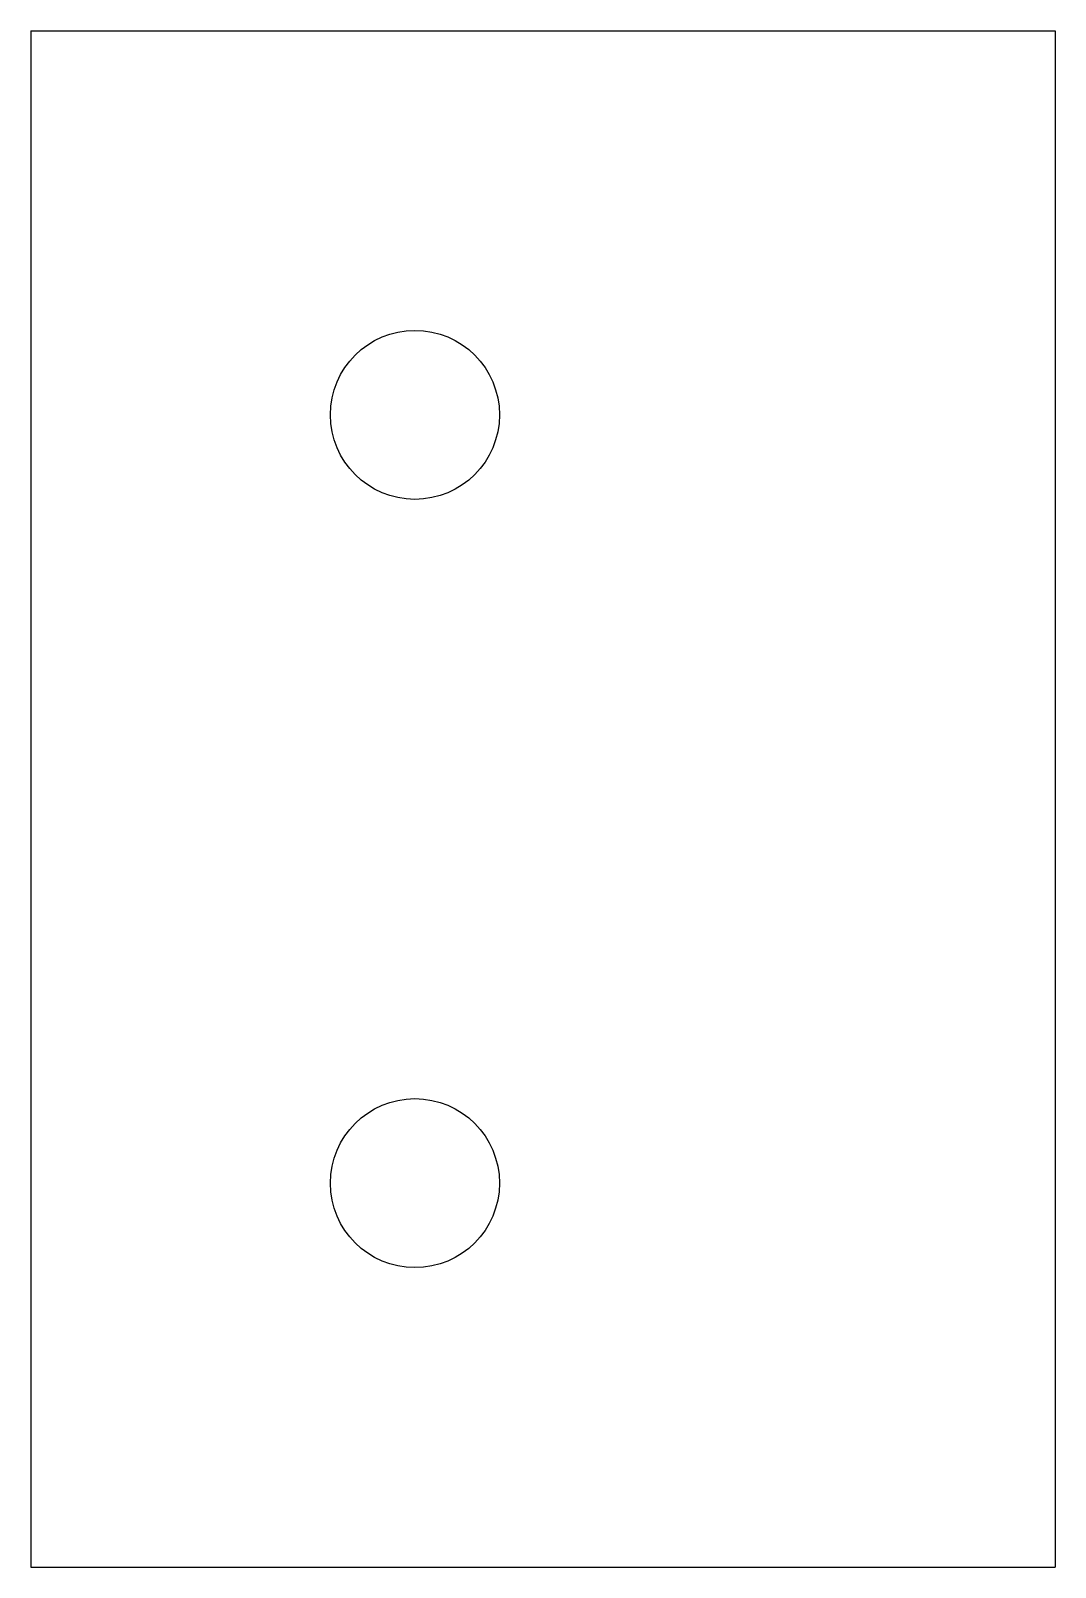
# Model space of a CAD drawing. Header units: millimetres. Extents: x 0 to 40, y 0 to 60.
import ezdxf

# ---------------------------------------------------------------- set-up
doc = ezdxf.new("R2010")
doc.units = ezdxf.units.MM
for name, color, linetype in [('SECTION_Z0p010', 7, 'CONTINUOUS'), ('SECTION_Z0p250', 7, 'CONTINUOUS'), ('SECTION_Z0p490', 7, 'CONTINUOUS')]:
    doc.layers.add(name, color=color, linetype=linetype)

msp = doc.modelspace()

# ---------------------------------------------------------------- linework, layer by layer
at = {"layer": 'SECTION_Z0p010'}
for p, q in [((0, 60, 0.01), (40, 60, 0.01)), ((0, 60, 0.01), (0, 0, 0.01)), ((40, 60, 0.01), (40, 0, 0.01)), ((0, 0, 0.01), (40, 0, 0.01))]:
    msp.add_line(p, q, dxfattribs=at)
for centre in [(15, 45, 0.01), (15, 15, 0.01)]:
    msp.add_circle(centre, 3.3, dxfattribs=at)
at = {"layer": 'SECTION_Z0p250'}
for p, q in [((0, 60, 0.25), (40, 60, 0.25)), ((0, 60, 0.25), (0, 0, 0.25)), ((40, 60, 0.25), (40, 0, 0.25)), ((0, 0, 0.25), (40, 0, 0.25))]:
    msp.add_line(p, q, dxfattribs=at)
for centre in [(15, 45, 0.25), (15, 15, 0.25)]:
    msp.add_circle(centre, 3.3, dxfattribs=at)
at = {"layer": 'SECTION_Z0p490'}
for p, q in [((0, 60, 0.49), (40, 60, 0.49)), ((0, 60, 0.49), (0, 0, 0.49)), ((40, 60, 0.49), (40, 0, 0.49)), ((0, 0, 0.49), (40, 0, 0.49))]:
    msp.add_line(p, q, dxfattribs=at)
for centre in [(15, 45, 0.49), (15, 15, 0.49)]:
    msp.add_circle(centre, 3.3, dxfattribs=at)

doc.saveas('drawing.dxf')
